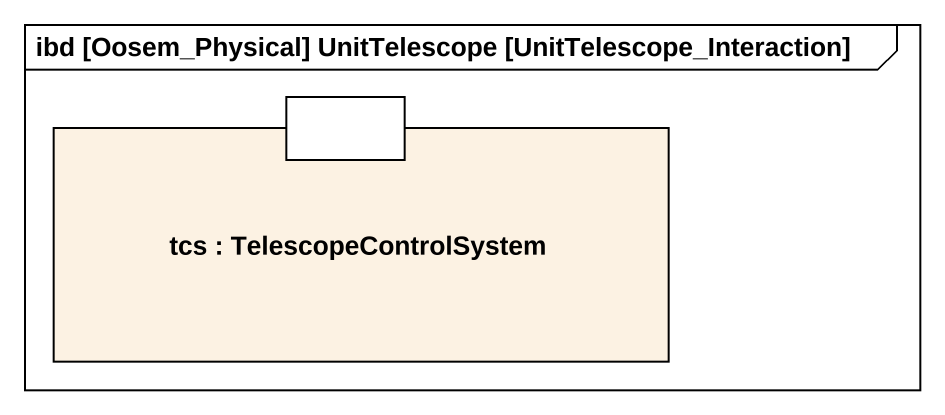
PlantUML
@startuml
mainframe ibd [Oosem_Physical] UnitTelescope [UnitTelescope_Interaction]
rectangle "tcs : TelescopeControlSystem" as tcs {
  port " " as port1
}
@enduml
